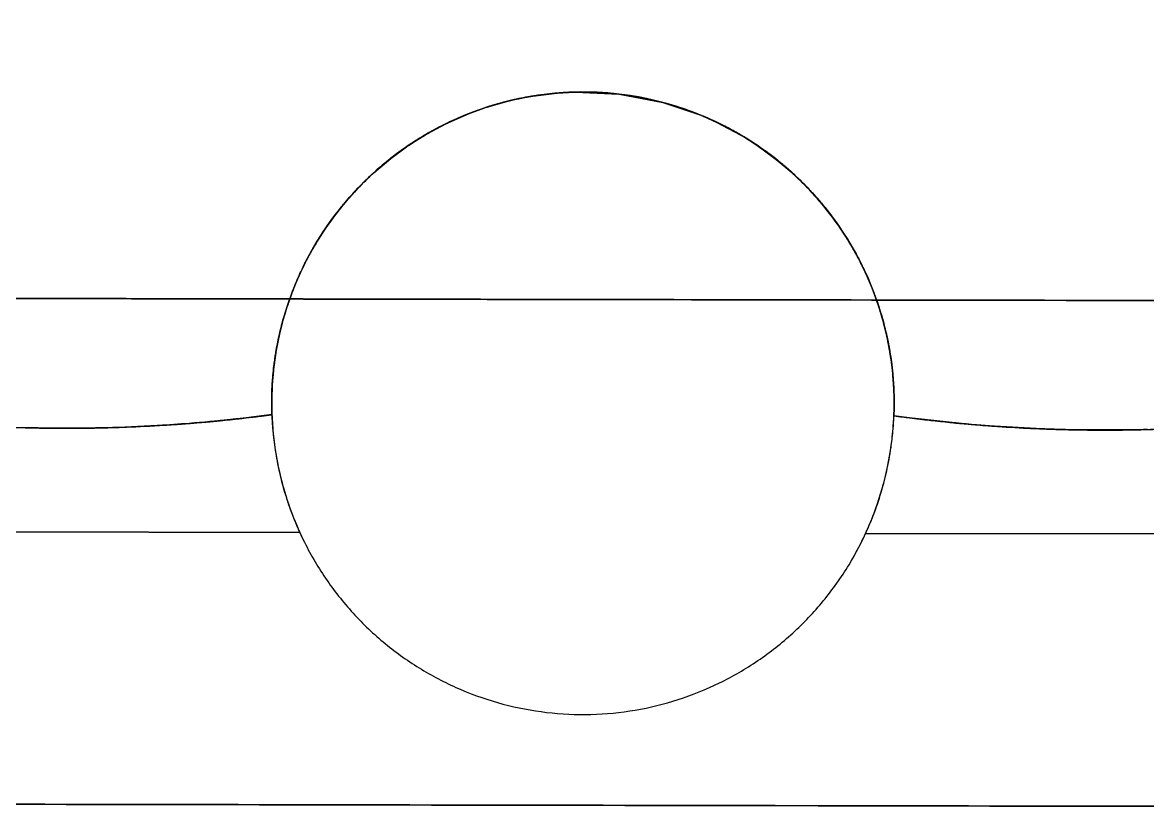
# Model space of a CAD drawing. Header units: metres. Extents: x -1161 to -1080, y 3 to 563.
# Drawn here: x -1099.566 to -1097.397, y 507.677 to 509.195 of the extents above; entities that cross this region are included whole.
import ezdxf

# ---------------------------------------------------------------- set-up
doc = ezdxf.new("R2010")
doc.units = ezdxf.units.M
doc.layers.add('A-GENM', color=7, linetype='Continuous', lineweight=35)

# ---------------------------------------------------------------- blocks, each defined once
blk = doc.blocks.new('CappingBeam_RS39A_CB04 - CappingBeam_RS39A_CB04-57951987-DRG-2873171 - BARRIER LAYOUT')
at = {"layer": 'A-GENM', "color": 253, "lineweight": 25, "true_color": 0xa3a3a3}
blk.add_open_spline([(107.7709, -5.1638), (107.8273, -5.3774), (107.94, -5.8047), (108.1655, -6.659), (108.4472, -7.7269), (108.7853, -9.0083), (109.1235, -10.2897), (109.4616, -11.5712), (109.7997, -12.8527), (110.133, -14.1159), (110.3536, -14.9519), (110.4615, -15.3607)], degree=3, knots=[0, 0, 0, 0, 0.0208333, 0.0416667, 0.0833333, 0.125, 0.1666667, 0.2083333, 0.25, 0.2916667, 0.3315493, 0.3315493, 0.3315493, 0.3315493], dxfattribs=at)
at = {"layer": 'A-GENM', "color": 9, "lineweight": 25, "true_color": 0xbebebe}
for points in [[(108.4472, -7.7269), (108.3345, -7.2997), (108.2218, -6.8726), (108.1091, -6.4454)], [(108.7853, -9.0083), (108.6726, -8.5812), (108.5599, -8.154), (108.4472, -7.7269)], [(109.1235, -10.2897), (109.0108, -9.8626), (108.898, -9.4354), (108.7853, -9.0083)]]:
    blk.add_open_spline(points, degree=3, dxfattribs=at)
blk = doc.blocks.new('Foundations-Piles - Px-1200-66435317-DRG-2873171 - BARRIER LAYOUT')
at = {"layer": 'A-GENM', "color": 9, "lineweight": 25, "true_color": 0xbebebe}
for start, end in [(98.1818, 106.3636), (102.4106, 105.9619), (98.474, 102.4106), (98.3596, 98.474), (90, 98.1818), (94.1903, 97.7988), (90.2678, 94.1903), (85.2606, 90), (85.9673, 89.6373), (85.2606, 85.9673), (82.0617, 85.2606), (81.8182, 85.2606), (73.6364, 81.8182), (77.7408, 81.4772), (73.8555, 77.7408), (106.3636, 114.5455), (106.6802, 114.5063), (106.555, 106.6802), (65.4545, 73.6364), (69.5094, 73.3186), (114.5455, 122.7273), (115.2366, 122.3499), (114.5455, 115.2366), (65.6493, 69.5094), (57.2727, 65.4545), (61.2713, 65.1617), (57.4432, 61.2713), (122.7273, 130.9091), (122.7273, 125.0334), (122.3499, 122.7273), (49.0909, 57.2727), (53.0232, 57.0068), (125.0334, 130.9091), (49.248, 53.0232), (130.9091, 139.0909), (130.9091, 139.0909), (40.9091, 49.0909), (44.8437, 48.8541), (41.0308, 44.7599), (139.0909, 147.2727), (139.0909, 147.2727), (32.7273, 40.9091), (36.471, 40.7039), (32.8247, 36.471), (147.2727, 155.4545), (147.2727, 155.4545), (24.5455, 32.7273), (28.1348, 32.4648), (24.6185, 28.1348), (155.4545, 163.6364), (155.4545, 163.6364), (0, 24.5455), (19.6943, 24.4122), (16.4123, 19.6943), (163.6364, 171.8182), (163.6364, 171.8182), (8.2308, 16.2712), (171.8182, 180), (171.8182, 180), (0, 8.1818), (180, 188.1818), (180, 188.1818), (351.8182, 0), (352.0318, 0), (188.1818, 196.3636), (188.1818, 196.3636), (343.6364, 351.8182), (349.383, 351.8182), (351.8505, 352.0318), (344.0627, 349.383), (196.3636, 204.5455), (196.3636, 204.5455), (335.4545, 343.6364), (340.8893, 343.574), (343.6998, 344.0627), (336.0926, 340.8893), (204.5455, 212.7273), (204.5455, 212.7273), (327.2727, 335.4545), (332.6991, 335.3633), (335.4872, 336.0926), (328.2028, 332.6991), (212.7273, 220.9091), (212.7273, 220.9091), (319.0909, 327.2727), (327.3161, 328.1212), (324.61, 327.1538), (320.1484, 324.61), (319.1452, 320.1484), (220.9091, 229.0909), (220.9091, 229.0909), (310.9091, 319.0909), (316.5668, 318.9453), (312.1736, 316.5668), (229.0909, 237.2727), (229.0909, 237.2727), (304.2869, 310.9091), (308.5485, 310.7377), (310.9743, 312.1736), (304.2869, 308.5485), (302.7273, 304.2869), (302.8036, 304.1966), (237.2727, 245.4545), (237.2727, 245.4545), (294.5455, 302.7273), (296.2166, 300.545), (300.545, 302.531), (294.633, 296.2166), (245.4545, 253.6364), (245.4545, 253.6364), (286.3636, 294.5455), (288.2326, 292.5512), (292.5512, 294.325), (253.6364, 261.0336), (253.6364, 261.8182), (278.1818, 286.3636), (280.1511, 284.5641), (284.5641, 286.12), (286.4625, 288.2326), (261.0336, 261.8182), (261.8182, 264.2124), (261.8182, 270), (264.2124, 268.889), (268.889, 270), (270, 278.1818), (270, 272.219), (272.219, 276.7535), (276.7535, 278.1818), (278.1818, 280.1511)]:
    blk.add_arc((0, 0), 0.6, start, end, dxfattribs=at)
at = {"layer": 'A-GENM', "color": 254, "lineweight": 25, "true_color": 0xd1d1d1}
for start, end in [(97.7988, 98.3596), (89.6373, 90.1641), (81.8182, 81.9686), (81.525, 81.8182), (105.9619, 106.555), (73.6364, 73.7729), (73.3186, 73.6364), (65.1617, 65.4545), (57.0068, 57.2727), (48.8541, 49.0909), (40.7039, 40.9091), (32.5565, 32.7273), (24.4122, 24.5455), (318.9453, 319.0909), (310.7377, 310.9091), (302.531, 302.7273), (294.325, 294.5455), (286.12, 286.3636)]:
    blk.add_arc((0, 0), 0.6, start, end, dxfattribs=at)
blk = doc.blocks.new('Shotcrete Adaptive v1 - 1200 Dia Pile _ 2_000 Spacing-61394275-DRG-2873171 - BARRIER LAYOUT')
at = {"layer": 'A-GENM', "color": 9, "lineweight": 25, "true_color": 0xbebebe}
for p, q in [((-0.4546, 0.25), (0.4546, 0.25)), ((0.4546, 0.25), (-0.4546, 0.25))]:
    blk.add_line(p, q, dxfattribs=at)
for centre, radius, start, end in [((-1, 0), 0.6, 20.2506, 24.6243), ((-1, 0), 0.6, 20.2506, 24.6243), ((1, 0), 0.6, 156.256, 159.4284), ((1, 0), 0.6, 156.256, 159.4284), ((1, 0), 0.6, 155.3757, 156.256), ((1, 0), 0.6, 155.3757, 156.256), ((-1, 0), 0.6, 17.5708, 20.2506), ((-1, 0), 0.6, 17.5708, 20.2506), ((1, 0), 0.6, 159.4284, 164.1122), ((1, 0), 0.6, 159.4284, 164.1122), ((-1, 0), 0.6, 10.4552, 17.5708), ((-1, 0), 0.6, 10.4552, 17.5708), ((1, 0), 0.6, 165.2053, 167.4341), ((1, 0), 0.6, 165.2053, 167.4341), ((1, 0), 0.6, 164.1122, 165.1814), ((1, 0), 0.6, 164.1122, 165.1814), ((1, 0), 0.6, 167.4341, 171.9769), ((1, 0), 0.6, 167.4341, 171.9769), ((-1, 0), 0.6, 9.7254, 10.4552), ((-1, 0), 0.6, 9.7254, 10.4552), ((-1, 0), 0.6, 2.2116, 9.6825), ((-1, 0), 0.6, 2.2116, 9.6825), ((1, 0), 0.6, 173.7282, 175.3656), ((1, 0), 0.6, 173.7282, 175.3656), ((1, 0), 0.6, 173.41, 173.6668), ((1, 0), 0.6, 173.41, 173.6668), ((1, 0), 0.6, 171.9769, 173.3931), ((1, 0), 0.6, 171.9769, 173.3931), ((0, -2.95), 3, 82.3291, 97.6709), ((0, -2.95), 3, 91.3583, 91.6835), ((0, -2.95), 3, 88.3166, 88.6417), ((1, 0), 0.6, 175.3656, 177.7884), ((1, 0), 0.6, 175.3656, 177.7884), ((0, -2.95), 3, 97.3435, 97.6709), ((0, -2.95), 3, 94.3743, 94.7409), ((0, -2.95), 3, 85.2592, 85.6256), ((0, -2.95), 3, 82.3291, 82.6565)]:
    blk.add_arc(centre, radius, start, end, dxfattribs=at)
at = {"layer": 'A-GENM', "color": 254, "lineweight": 25, "true_color": 0xd1d1d1}
for start, end in [(93.5177, 94.3743), (92.1103, 93.5084), (91.6902, 92.1083), (88.6417, 91.3583), (87.892, 88.3166), (86.4919, 87.8901), (85.6256, 86.4884), (96.3064, 97.3435), (94.8905, 96.2932), (94.7409, 94.888), (85.1133, 85.2592), (83.7068, 85.1097), (82.6565, 83.6935)]:
    blk.add_arc((0, -2.95), 3, start, end, dxfattribs=at)
blk = doc.blocks.new('Shotcrete Adaptive v1 - 1200 Dia Pile _ 2_000 Spacing-61394278-DRG-2873171 - BARRIER LAYOUT')
at = {"layer": 'A-GENM', "color": 9, "lineweight": 25, "true_color": 0xbebebe}
for p, q in [((-0.4546, 0.25), (0.4546, 0.25)), ((0.4546, 0.25), (-0.4546, 0.25))]:
    blk.add_line(p, q, dxfattribs=at)
for centre, radius, start, end in [((-1, 0), 0.6, 20.2506, 24.6243), ((-1, 0), 0.6, 20.2506, 24.6243), ((1, 0), 0.6, 156.256, 159.4284), ((1, 0), 0.6, 156.256, 159.4284), ((1, 0), 0.6, 155.3757, 156.256), ((1, 0), 0.6, 155.3757, 156.256), ((-1, 0), 0.6, 17.5708, 20.2506), ((-1, 0), 0.6, 17.5708, 20.2506), ((1, 0), 0.6, 159.4284, 164.1122), ((1, 0), 0.6, 159.4284, 164.1122), ((-1, 0), 0.6, 17.1534, 17.5708), ((-1, 0), 0.6, 10.4552, 17.5708), ((-1, 0), 0.6, 10.4552, 17.1534), ((1, 0), 0.6, 165.2053, 167.4341), ((1, 0), 0.6, 165.2053, 167.4341), ((1, 0), 0.6, 164.1122, 165.1814), ((1, 0), 0.6, 164.1122, 165.1814), ((1, 0), 0.6, 167.4341, 171.9769), ((1, 0), 0.6, 167.4341, 170.3175), ((-1, 0), 0.6, 9.7254, 10.4552), ((-1, 0), 0.6, 9.7254, 10.4552), ((-1, 0), 0.6, 2.2116, 9.6825), ((-1, 0), 0.6, 2.2116, 9.6825), ((1, 0), 0.6, 170.3175, 171.9769), ((1, 0), 0.6, 173.7282, 175.3656), ((1, 0), 0.6, 173.7282, 175.3656), ((1, 0), 0.6, 173.41, 173.6668), ((1, 0), 0.6, 173.41, 173.6668), ((1, 0), 0.6, 171.9769, 173.3931), ((1, 0), 0.6, 171.9769, 173.3931), ((0, -2.95), 3, 91.5342, 97.6709), ((0, -2.95), 3, 91.3583, 91.6835), ((0, -2.95), 3, 88.4658, 91.5342), ((0, -2.95), 3, 88.3166, 88.6417), ((0, -2.95), 3, 85.3975, 88.4658), ((1, 0), 0.6, 175.3656, 177.7884), ((1, 0), 0.6, 175.3656, 177.7884), ((0, -2.95), 3, 97.3435, 97.6709), ((0, -2.95), 3, 94.3743, 94.7409), ((0, -2.95), 3, 85.2592, 85.6256), ((0, -2.95), 3, 82.3291, 85.3975), ((0, -2.95), 3, 82.3291, 82.6565)]:
    blk.add_arc(centre, radius, start, end, dxfattribs=at)
at = {"layer": 'A-GENM', "color": 254, "lineweight": 25, "true_color": 0xd1d1d1}
for start, end in [(93.5177, 94.3743), (92.1103, 93.5084), (91.6835, 92.1083), (88.6417, 91.3583), (87.8921, 88.3166), (86.4919, 87.8901), (85.6256, 86.4885), (96.3064, 97.3435), (94.8905, 96.2932), (94.7409, 94.8881), (85.1133, 85.2592), (83.7068, 85.1097), (82.6565, 83.6935)]:
    blk.add_arc((0, -2.95), 3, start, end, dxfattribs=at)
blk = doc.blocks.new('StitchPour_RS39A_05 - StitchPour_RS39A_05-60503718-DRG-2873171 - BARRIER LAYOUT')
at = {"layer": 'A-GENM', "color": 253, "lineweight": 25, "true_color": 0xa3a3a3}
blk.add_open_spline([(111.4038, -15.1103), (111.296, -14.7018), (111.0755, -13.8661), (110.686, -12.3898), (110.3197, -11.0016), (109.9816, -9.7203), (109.728, -8.7592), (109.4744, -7.7982), (109.2209, -6.8372), (108.9673, -5.8762), (108.7982, -5.2355), (108.7137, -4.9151)], degree=3, knots=[0.6684781, 0.6684781, 0.6684781, 0.6684781, 0.7083333, 0.75, 0.8125, 0.84375, 0.875, 0.90625, 0.9375, 0.96875, 1, 1, 1, 1], dxfattribs=at)
at = {"layer": 'A-GENM', "color": 9, "lineweight": 25, "true_color": 0xbebebe}
for points in [[(109.0518, -6.1965), (109.1645, -6.6237), (109.2772, -7.0508), (109.3899, -7.4779)], [(109.3899, -7.4779), (109.4045, -7.5334), (109.4192, -7.5889), (109.4338, -7.6443)], [(109.4922, -7.8656), (109.5708, -8.1635), (109.6494, -8.4614), (109.728, -8.7592)], [(109.728, -8.7592), (109.8407, -9.1864), (109.9534, -9.6135), (110.0661, -10.0406)]]:
    blk.add_open_spline(points, degree=3, dxfattribs=at)
at = {"layer": 'A-GENM', "color": 253, "lineweight": 25, "true_color": 0xa3a3a3}
blk.add_open_spline([(109.4338, -7.6443), (109.4533, -7.7181), (109.4727, -7.7918), (109.4922, -7.8656)], degree=3, dxfattribs=at)
blk = doc.blocks.new('T2DPAA-T2D-C3S-RS-M3D-100334_rvt-1-DRG-2873171 - BARRIER LAYOUT')
at = {"layer": 'A-GENM', "color": 9, "lineweight": 25, "true_color": 0xbebebe}
for p, q in [((-1098.5355, 509.0585), (-1098.5017, 509.0604)), ((-1098.4997, 509.0604), (-1098.4157, 509.0565)), ((-1098.6662, 509.0326), (-1098.6227, 509.0446)), ((-1098.6227, 509.0446), (-1098.5874, 509.0518)), ((-1098.5866, 509.0519), (-1098.5355, 509.0585)), ((-1098.4152, 509.0565), (-1098.3311, 509.0405)), ((-1098.3311, 509.0405), (-1098.2543, 509.0144)), ((-1098.7496, 508.9992), (-1098.7059, 509.0185)), ((-1098.7059, 509.0185), (-1098.671, 509.0311)), ((-1098.6695, 509.0316), (-1098.6672, 509.0323)), ((-1098.7841, 508.9808), (-1098.7507, 508.9986)), ((-1098.7507, 508.9986), (-1098.7496, 508.9992)), ((-1098.2543, 509.0144), (-1098.2522, 509.0135)), ((-1098.2522, 509.0135), (-1098.2269, 509.0021)), ((-1098.2269, 509.0021), (-1098.1818, 508.9783)), ((-1098.8238, 508.9559), (-1098.7848, 508.9804)), ((-1098.1818, 508.9783), (-1098.1778, 508.9758)), ((-1098.1778, 508.9758), (-1098.1497, 508.958)), ((-1098.8557, 508.9325), (-1098.825, 508.9551)), ((-1098.825, 508.9551), (-1098.8239, 508.9558)), ((-1098.1497, 508.958), (-1098.1149, 508.9327)), ((-1098.8885, 508.9048), (-1098.8557, 508.9325)), ((-1098.1149, 508.9327), (-1098.1093, 508.9282)), ((-1098.1093, 508.9282), (-1098.0823, 508.9052)), ((-1098.9196, 508.8744), (-1098.8923, 508.9013)), ((-1098.8923, 508.9013), (-1098.891, 508.9025)), ((-1098.0823, 508.9052), (-1098.0546, 508.8785)), ((-1098.9493, 508.8409), (-1098.9196, 508.8744)), ((-1098.0546, 508.8785), (-1098.0486, 508.8722)), ((-1098.0481, 508.8716), (-1098.0237, 508.8441)), ((-1098.0237, 508.8441), (-1098.0023, 508.8166)), ((-1098.9744, 508.8079), (-1098.9512, 508.8385)), ((-1098.9512, 508.8385), (-1098.9499, 508.8401)), ((-1098.9989, 508.7705), (-1098.9744, 508.8079)), ((-1098.0023, 508.8166), (-1097.9953, 508.807)), ((-1097.9953, 508.807), (-1097.9872, 508.7952)), ((-1097.9866, 508.7944), (-1097.9746, 508.7757)), ((-1099.0191, 508.7343), (-1099.0005, 508.7679)), ((-1099.0005, 508.7679), (-1098.9993, 508.7699)), ((-1097.9746, 508.7757), (-1097.9587, 508.7483)), ((-1097.9587, 508.7483), (-1097.952, 508.7357)), ((-1097.952, 508.7357), (-1097.9356, 508.7014)), ((-1099.0382, 508.6933), (-1099.0191, 508.7343)), ((-1099.0392, 508.691), (-1099.0382, 508.6933)), ((-1097.9356, 508.7014), (-1097.9247, 508.6748)), ((-1099.0503, 508.6621), (-1099.0392, 508.691)), ((-1097.9247, 508.6748), (-1097.9192, 508.6599)), ((-1099.0644, 508.617), (-1099.0528, 508.6551)), ((-1099.0528, 508.6551), (-1099.0503, 508.6621)), ((-1097.9189, 508.659), (-1097.9075, 508.6226)), ((-1099.0655, 508.6129), (-1099.065, 508.6147)), ((-1099.0814, 508.5276), (-1099.0748, 508.5719)), ((-1097.8969, 508.5785), (-1097.8905, 508.5407)), ((-1099.085, 508.4451), (-1099.0846, 508.4866)), ((-1097.8862, 508.4956), (-1097.8852, 508.4574)), ((-1097.8852, 508.4574), (-1097.8857, 508.4364)), ((-1099.2445, 508.4216), (-1099.0848, 508.4385)), ((-1099.0849, 508.4436), (-1099.085, 508.4451)), ((-1099.0849, 508.4418), (-1099.0849, 508.443)), ((-1099.0848, 508.4385), (-1099.0849, 508.4418)), ((-1097.8857, 508.4364), (-1097.726, 508.4189)), ((-1099.5656, 508.4136), (-1099.4049, 508.4133)), ((-1099.4049, 508.4133), (-1099.2445, 508.4216)), ((-1097.726, 508.4189), (-1097.5656, 508.41)), ((-1097.5656, 508.41), (-1097.4049, 508.4097)), ((-1097.4049, 508.4097), (-1097.2445, 508.418))]:
    blk.add_line(p, q, dxfattribs=at)
at = {"layer": 'A-GENM', "color": 9, "lineweight": 25, "true_color": 0xbebebe, "flags": 128}
for points in [[(-1099.0748, 508.5719), (-1099.0665, 508.6093), (-1099.0658, 508.612)], [(-1097.9075, 508.6226), (-1097.901, 508.5973), (-1097.8969, 508.5785)], [(-1097.8905, 508.5407), (-1097.8879, 508.5174), (-1097.8862, 508.4956)], [(-1099.0846, 508.4866), (-1099.0818, 508.5246), (-1099.0814, 508.5276)]]:
    blk.add_lwpolyline(points, dxfattribs=at)
at = {"layer": 'A-GENM', "color": 9, "lineweight": 25, "true_color": 0xbebebe}
for points in [[(-1098.5447, 509.0576), (-1098.5304, 509.059), (-1098.5161, 509.06), (-1098.5017, 509.0604)], [(-1098.5447, 509.0576), (-1098.5305, 509.059), (-1098.5161, 509.06), (-1098.5017, 509.0604)], [(-1098.5017, 509.0604), (-1098.4873, 509.0607), (-1098.473, 509.0606), (-1098.4586, 509.06)], [(-1098.5017, 509.0604), (-1098.4874, 509.0607), (-1098.473, 509.0606), (-1098.4586, 509.06)], [(-1098.6665, 509.0325), (-1098.6543, 509.0364), (-1098.642, 509.0399), (-1098.6296, 509.0429)], [(-1098.6665, 509.0325), (-1098.6543, 509.0364), (-1098.642, 509.0399), (-1098.6296, 509.0429)], [(-1098.6296, 509.0429), (-1098.6156, 509.0464), (-1098.6015, 509.0494), (-1098.5874, 509.0518)], [(-1098.6296, 509.0429), (-1098.6157, 509.0464), (-1098.6016, 509.0493), (-1098.5874, 509.0518)], [(-1098.5864, 509.052), (-1098.5858, 509.0521), (-1098.5851, 509.0522), (-1098.5845, 509.0523)], [(-1098.5864, 509.052), (-1098.5858, 509.0521), (-1098.5851, 509.0522), (-1098.5845, 509.0523)], [(-1098.5845, 509.0523), (-1098.5713, 509.0545), (-1098.558, 509.0563), (-1098.5447, 509.0576)], [(-1098.5845, 509.0523), (-1098.5713, 509.0545), (-1098.558, 509.0563), (-1098.5447, 509.0576)], [(-1098.4586, 509.06), (-1098.4443, 509.0593), (-1098.4299, 509.0582), (-1098.4157, 509.0565)], [(-1098.4586, 509.06), (-1098.4443, 509.0593), (-1098.43, 509.0582), (-1098.4157, 509.0565)], [(-1098.4157, 509.0565), (-1098.4014, 509.0549), (-1098.3872, 509.0527), (-1098.3731, 509.05)], [(-1098.4157, 509.0565), (-1098.4014, 509.0549), (-1098.3872, 509.0527), (-1098.3731, 509.05)], [(-1098.3731, 509.05), (-1098.359, 509.0473), (-1098.345, 509.0441), (-1098.3311, 509.0405)], [(-1098.3731, 509.05), (-1098.359, 509.0473), (-1098.345, 509.0441), (-1098.3311, 509.0405)], [(-1098.3311, 509.0405), (-1098.3173, 509.0368), (-1098.3037, 509.0327), (-1098.2903, 509.028)], [(-1098.3311, 509.0405), (-1098.3173, 509.0368), (-1098.3037, 509.0327), (-1098.2902, 509.028)], [(-1098.7115, 509.0163), (-1098.6982, 509.0217), (-1098.6847, 509.0266), (-1098.671, 509.0311)], [(-1098.7114, 509.0163), (-1098.6981, 509.0217), (-1098.6846, 509.0266), (-1098.671, 509.0311)], [(-1098.671, 509.0311), (-1098.6705, 509.0312), (-1098.6701, 509.0314), (-1098.6697, 509.0315)], [(-1098.671, 509.0311), (-1098.6706, 509.0312), (-1098.6701, 509.0314), (-1098.6697, 509.0315)], [(-1098.2903, 509.028), (-1098.2792, 509.0242), (-1098.2683, 509.0201), (-1098.2576, 509.0157)], [(-1098.2902, 509.028), (-1098.2792, 509.0242), (-1098.2683, 509.0201), (-1098.2576, 509.0157)], [(-1098.7887, 508.9781), (-1098.7763, 508.9854), (-1098.7637, 508.9922), (-1098.7508, 508.9986)], [(-1098.7886, 508.9782), (-1098.7762, 508.9854), (-1098.7636, 508.9923), (-1098.7507, 508.9986)], [(-1098.7508, 508.9986), (-1098.7503, 508.9988), (-1098.7497, 508.9991), (-1098.7492, 508.9994)], [(-1098.7507, 508.9986), (-1098.7502, 508.9989), (-1098.7497, 508.9991), (-1098.7492, 508.9994)], [(-1098.7492, 508.9994), (-1098.7483, 508.9998), (-1098.7474, 509.0002), (-1098.7465, 509.0007)], [(-1098.7492, 508.9994), (-1098.7483, 508.9998), (-1098.7474, 509.0003), (-1098.7465, 509.0007)], [(-1098.7465, 509.0007), (-1098.735, 509.0062), (-1098.7233, 509.0115), (-1098.7114, 509.0163)], [(-1098.7465, 509.0007), (-1098.735, 509.0063), (-1098.7233, 509.0114), (-1098.7115, 509.0163)], [(-1098.2576, 509.0157), (-1098.2561, 509.0151), (-1098.2545, 509.0145), (-1098.253, 509.0138)], [(-1098.2576, 509.0157), (-1098.2561, 509.0151), (-1098.2546, 509.0145), (-1098.253, 509.0138)], [(-1098.253, 509.0138), (-1098.2522, 509.0135), (-1098.2513, 509.0131), (-1098.2504, 509.0127)], [(-1098.253, 509.0138), (-1098.2302, 509.0042), (-1098.2079, 508.9932), (-1098.1864, 508.9809)], [(-1098.2504, 509.0127), (-1098.2373, 509.0072), (-1098.2245, 509.0012), (-1098.2118, 508.9947)], [(-1098.8204, 508.9582), (-1098.8101, 508.9652), (-1098.7994, 508.9718), (-1098.7886, 508.9782)], [(-1098.8204, 508.9582), (-1098.81, 508.9652), (-1098.7995, 508.9718), (-1098.7887, 508.9781)], [(-1098.1864, 508.9809), (-1098.1841, 508.9796), (-1098.1818, 508.9782), (-1098.1795, 508.9769)], [(-1098.1864, 508.9809), (-1098.1841, 508.9796), (-1098.1818, 508.9782), (-1098.1795, 508.9769)], [(-1098.1795, 508.9769), (-1098.1778, 508.9759), (-1098.1762, 508.9749), (-1098.1745, 508.9739)], [(-1098.1745, 508.9739), (-1098.1624, 508.9665), (-1098.1505, 508.9587), (-1098.1389, 508.9505)], [(-1098.8597, 508.9294), (-1098.8485, 508.9383), (-1098.8369, 508.9469), (-1098.8251, 508.955)], [(-1098.8596, 508.9294), (-1098.8484, 508.9384), (-1098.8368, 508.947), (-1098.825, 508.9551)], [(-1098.8233, 508.9562), (-1098.8224, 508.9569), (-1098.8214, 508.9575), (-1098.8204, 508.9582)], [(-1098.8233, 508.9562), (-1098.8224, 508.9569), (-1098.8214, 508.9575), (-1098.8204, 508.9582)], [(-1098.1389, 508.9505), (-1098.1323, 508.9459), (-1098.1259, 508.9412), (-1098.1196, 508.9363)], [(-1098.1196, 508.9363), (-1098.117, 508.9343), (-1098.1144, 508.9323), (-1098.1118, 508.9303)], [(-1098.1196, 508.9363), (-1098.117, 508.9343), (-1098.1144, 508.9323), (-1098.1118, 508.9302)], [(-1098.1118, 508.9303), (-1098.1095, 508.9284), (-1098.1072, 508.9266), (-1098.1049, 508.9247)], [(-1098.1118, 508.9302), (-1098.1095, 508.9284), (-1098.1072, 508.9265), (-1098.1048, 508.9246)], [(-1098.8876, 508.9056), (-1098.8785, 508.9138), (-1098.8692, 508.9218), (-1098.8596, 508.9294)], [(-1098.8876, 508.9057), (-1098.8785, 508.9138), (-1098.8692, 508.9217), (-1098.8597, 508.9294)], [(-1098.1049, 508.9247), (-1098.0939, 508.9157), (-1098.0832, 508.9063), (-1098.0729, 508.8965)], [(-1098.1048, 508.9246), (-1098.0888, 508.9115), (-1098.0734, 508.8975), (-1098.0588, 508.8828)], [(-1098.9229, 508.8709), (-1098.9131, 508.8814), (-1098.9029, 508.8915), (-1098.8923, 508.9013)], [(-1098.9228, 508.871), (-1098.913, 508.8815), (-1098.9028, 508.8916), (-1098.8923, 508.9013)], [(-1098.8923, 508.9013), (-1098.8917, 508.9018), (-1098.8911, 508.9024), (-1098.8905, 508.9029)], [(-1098.8922, 508.9014), (-1098.8917, 508.9019), (-1098.8911, 508.9024), (-1098.8905, 508.903)], [(-1098.8892, 508.9042), (-1098.8887, 508.9047), (-1098.8881, 508.9052), (-1098.8876, 508.9057)], [(-1098.8892, 508.9041), (-1098.8887, 508.9046), (-1098.8881, 508.9051), (-1098.8876, 508.9056)], [(-1098.0729, 508.8965), (-1098.0681, 508.892), (-1098.0634, 508.8874), (-1098.0588, 508.8828)], [(-1098.9467, 508.844), (-1098.939, 508.8533), (-1098.931, 508.8623), (-1098.9228, 508.871)], [(-1098.9466, 508.8441), (-1098.939, 508.8533), (-1098.9311, 508.8622), (-1098.9229, 508.8709)], [(-1098.0588, 508.8828), (-1098.0563, 508.8802), (-1098.0538, 508.8776), (-1098.0513, 508.875)], [(-1098.0588, 508.8828), (-1098.0563, 508.8802), (-1098.0538, 508.8776), (-1098.0512, 508.8749)], [(-1098.0513, 508.875), (-1098.0485, 508.872), (-1098.0457, 508.8691), (-1098.043, 508.8661)], [(-1098.0512, 508.8749), (-1098.0484, 508.872), (-1098.0456, 508.869), (-1098.0429, 508.866)], [(-1098.043, 508.8661), (-1098.0334, 508.8556), (-1098.0241, 508.8448), (-1098.0153, 508.8337)], [(-1098.0429, 508.866), (-1098.0297, 508.8517), (-1098.0173, 508.8367), (-1098.0056, 508.8211)], [(-1098.949, 508.8412), (-1098.9482, 508.8422), (-1098.9474, 508.8431), (-1098.9466, 508.8441)], [(-1098.949, 508.8412), (-1098.9482, 508.8422), (-1098.9474, 508.8431), (-1098.9467, 508.844)], [(-1098.9964, 508.7747), (-1098.9827, 508.7969), (-1098.9676, 508.8182), (-1098.9512, 508.8385)], [(-1098.977, 508.8042), (-1098.9688, 508.816), (-1098.9602, 508.8274), (-1098.9511, 508.8386)], [(-1098.9512, 508.8385), (-1098.9506, 508.8392), (-1098.9501, 508.8399), (-1098.9495, 508.8406)], [(-1098.9511, 508.8386), (-1098.9506, 508.8393), (-1098.95, 508.84), (-1098.9494, 508.8407)], [(-1098.0153, 508.8337), (-1098.012, 508.8295), (-1098.0088, 508.8254), (-1098.0056, 508.8211)], [(-1098.9964, 508.7746), (-1098.9902, 508.7847), (-1098.9838, 508.7945), (-1098.977, 508.8042)], [(-1098.0056, 508.8211), (-1098.0034, 508.8182), (-1098.0011, 508.8152), (-1097.999, 508.8121)], [(-1098.0056, 508.8211), (-1098.0033, 508.8182), (-1098.0011, 508.8151), (-1097.9989, 508.8121)], [(-1097.999, 508.8121), (-1097.9959, 508.8079), (-1097.9929, 508.8036), (-1097.9899, 508.7993)], [(-1097.9989, 508.8121), (-1097.9959, 508.8078), (-1097.9928, 508.8035), (-1097.9899, 508.7992)], [(-1097.9882, 508.7967), (-1097.9808, 508.7858), (-1097.9737, 508.7746), (-1097.9671, 508.7632)], [(-1097.9881, 508.7966), (-1097.9808, 508.7858), (-1097.9738, 508.7746), (-1097.9671, 508.7633)], [(-1099.0212, 508.7301), (-1099.0148, 508.7429), (-1099.0079, 508.7555), (-1099.0005, 508.7679)], [(-1099.0005, 508.7679), (-1099, 508.7688), (-1098.9994, 508.7697), (-1098.9989, 508.7705)], [(-1099.0004, 508.768), (-1098.9999, 508.7689), (-1098.9994, 508.7697), (-1098.9989, 508.7706)], [(-1098.9986, 508.7711), (-1098.9978, 508.7723), (-1098.9971, 508.7735), (-1098.9964, 508.7747)], [(-1098.9986, 508.7711), (-1098.9979, 508.7723), (-1098.9971, 508.7735), (-1098.9964, 508.7746)], [(-1097.9669, 508.7629), (-1097.9649, 508.7595), (-1097.963, 508.7561), (-1097.961, 508.7526)], [(-1097.9669, 508.7629), (-1097.9649, 508.7595), (-1097.9629, 508.756), (-1097.961, 508.7526)], [(-1097.961, 508.7526), (-1097.9593, 508.7494), (-1097.9575, 508.7463), (-1097.9558, 508.743)], [(-1097.961, 508.7526), (-1097.9593, 508.7494), (-1097.9575, 508.7462), (-1097.9558, 508.743)], [(-1097.9558, 508.743), (-1097.9528, 508.7373), (-1097.9498, 508.7315), (-1097.9469, 508.7257)], [(-1099.0358, 508.6989), (-1099.0314, 508.7091), (-1099.0267, 508.7192), (-1099.0217, 508.7292)], [(-1099.0358, 508.699), (-1099.0313, 508.7092), (-1099.0266, 508.7193), (-1099.0217, 508.7292)], [(-1097.9469, 508.7257), (-1097.9467, 508.7253), (-1097.9465, 508.7249), (-1097.9463, 508.7245)], [(-1097.9459, 508.7235), (-1097.9457, 508.7231), (-1097.9455, 508.7227), (-1097.9452, 508.7222)], [(-1097.9459, 508.7235), (-1097.9457, 508.7231), (-1097.9455, 508.7227), (-1097.9453, 508.7224)], [(-1097.9453, 508.7224), (-1097.9383, 508.708), (-1097.9319, 508.6933), (-1097.9261, 508.6784)], [(-1097.9452, 508.7222), (-1097.9396, 508.7106), (-1097.9344, 508.6988), (-1097.9295, 508.6868)], [(-1099.0392, 508.691), (-1099.0387, 508.692), (-1099.0383, 508.6931), (-1099.0378, 508.6941)], [(-1099.0391, 508.6911), (-1099.0387, 508.6922), (-1099.0383, 508.6932), (-1099.0378, 508.6942)], [(-1099.0378, 508.6942), (-1099.0372, 508.6956), (-1099.0366, 508.697), (-1099.036, 508.6984)], [(-1099.0378, 508.6941), (-1099.0372, 508.6956), (-1099.0366, 508.697), (-1099.036, 508.6984)], [(-1099.0505, 508.6617), (-1099.047, 508.6715), (-1099.0432, 508.6813), (-1099.0392, 508.691)], [(-1099.0505, 508.6617), (-1099.047, 508.6715), (-1099.0432, 508.6813), (-1099.0392, 508.6909)], [(-1097.9295, 508.6868), (-1097.9283, 508.684), (-1097.9272, 508.6812), (-1097.9261, 508.6784)], [(-1097.9261, 508.6784), (-1097.9249, 508.6754), (-1097.9238, 508.6723), (-1097.9226, 508.6692)], [(-1097.9261, 508.6784), (-1097.9249, 508.6753), (-1097.9238, 508.6723), (-1097.9226, 508.6692)], [(-1099.0641, 508.6183), (-1099.0611, 508.6293), (-1099.0578, 508.6401), (-1099.0542, 508.6508)], [(-1099.064, 508.6184), (-1099.0611, 508.6293), (-1099.0578, 508.64), (-1099.0543, 508.6506)], [(-1099.0543, 508.6506), (-1099.053, 508.6543), (-1099.0518, 508.658), (-1099.0505, 508.6617)], [(-1099.0542, 508.6508), (-1099.053, 508.6544), (-1099.0518, 508.6581), (-1099.0505, 508.6617)], [(-1097.9226, 508.6692), (-1097.9214, 508.666), (-1097.9203, 508.6629), (-1097.9192, 508.6597)], [(-1097.9226, 508.6692), (-1097.9214, 508.666), (-1097.9203, 508.6629), (-1097.9192, 508.6597)], [(-1097.9192, 508.6597), (-1097.9177, 508.6554), (-1097.9162, 508.6511), (-1097.9148, 508.6468)], [(-1097.9192, 508.6597), (-1097.9175, 508.6549), (-1097.9158, 508.65), (-1097.9143, 508.6451)], [(-1097.9148, 508.6468), (-1097.9146, 508.6462), (-1097.9145, 508.6457), (-1097.9143, 508.6452)], [(-1097.9143, 508.6452), (-1097.914, 508.6443), (-1097.9137, 508.6434), (-1097.9134, 508.6425)], [(-1097.9143, 508.6451), (-1097.914, 508.6443), (-1097.9137, 508.6435), (-1097.9135, 508.6426)], [(-1097.9135, 508.6426), (-1097.909, 508.6285), (-1097.905, 508.6143), (-1097.9016, 508.6)], [(-1097.9134, 508.6425), (-1097.9096, 508.6304), (-1097.9061, 508.6181), (-1097.903, 508.6058)], [(-1099.0806, 508.5347), (-1099.0774, 508.5598), (-1099.0727, 508.5847), (-1099.0665, 508.6093)], [(-1099.0756, 508.5674), (-1099.073, 508.5815), (-1099.07, 508.5955), (-1099.0665, 508.6093)], [(-1099.0665, 508.6093), (-1099.0661, 508.6105), (-1099.0658, 508.6117), (-1099.0655, 508.613)], [(-1099.0664, 508.6095), (-1099.0661, 508.6107), (-1099.0658, 508.6119), (-1099.0655, 508.613)], [(-1099.0647, 508.6161), (-1099.0645, 508.6169), (-1099.0642, 508.6177), (-1099.064, 508.6184)], [(-1099.0647, 508.6161), (-1099.0645, 508.6168), (-1099.0643, 508.6176), (-1099.0641, 508.6183)], [(-1097.903, 508.6058), (-1097.9025, 508.6039), (-1097.9021, 508.6019), (-1097.9016, 508.6)], [(-1097.9016, 508.6), (-1097.901, 508.5974), (-1097.9004, 508.5948), (-1097.8998, 508.5922)], [(-1097.9016, 508.6), (-1097.901, 508.5974), (-1097.9004, 508.5948), (-1097.8998, 508.5922)], [(-1097.8998, 508.5922), (-1097.8977, 508.5828), (-1097.8958, 508.5735), (-1097.8942, 508.5641)], [(-1097.8942, 508.5641), (-1097.8941, 508.5634), (-1097.894, 508.5628), (-1097.8938, 508.5622)], [(-1097.8941, 508.5638), (-1097.894, 508.5633), (-1097.8939, 508.5627), (-1097.8938, 508.5621)], [(-1097.8938, 508.5622), (-1097.8937, 508.5611), (-1097.8935, 508.5601), (-1097.8933, 508.559)], [(-1097.8938, 508.5621), (-1097.8937, 508.5611), (-1097.8935, 508.5601), (-1097.8933, 508.5592)], [(-1097.8933, 508.5592), (-1097.8913, 508.5467), (-1097.8896, 508.5342), (-1097.8883, 508.5216)], [(-1097.8933, 508.559), (-1097.8913, 508.5467), (-1097.8896, 508.5343), (-1097.8883, 508.5218)], [(-1099.0851, 508.4494), (-1099.0855, 508.4745), (-1099.0844, 508.4996), (-1099.0817, 508.5245)], [(-1099.0848, 508.4818), (-1099.0843, 508.4961), (-1099.0833, 508.5104), (-1099.0818, 508.5246)], [(-1099.0817, 508.5248), (-1099.0816, 508.5261), (-1099.0814, 508.5274), (-1099.0813, 508.5288)], [(-1099.0817, 508.5246), (-1099.0816, 508.5259), (-1099.0814, 508.5273), (-1099.0813, 508.5287)], [(-1099.0813, 508.5287), (-1099.0811, 508.5307), (-1099.0808, 508.5327), (-1099.0806, 508.5347)], [(-1099.0813, 508.5288), (-1099.0811, 508.5307), (-1099.0808, 508.5326), (-1099.0806, 508.5346)], [(-1097.8883, 508.5218), (-1097.8882, 508.5208), (-1097.8881, 508.5198), (-1097.888, 508.5188)], [(-1097.8883, 508.5216), (-1097.8882, 508.5206), (-1097.8881, 508.5197), (-1097.888, 508.5188)], [(-1097.888, 508.5188), (-1097.8879, 508.5171), (-1097.8877, 508.5155), (-1097.8875, 508.5138)], [(-1097.888, 508.5188), (-1097.8879, 508.5171), (-1097.8877, 508.5155), (-1097.8876, 508.5139)], [(-1097.8876, 508.5139), (-1097.8865, 508.5016), (-1097.8857, 508.4893), (-1097.8854, 508.477)], [(-1097.8875, 508.5138), (-1097.8865, 508.5023), (-1097.8858, 508.4908), (-1097.8855, 508.4793)], [(-1099.0851, 508.4493), (-1099.0853, 508.4601), (-1099.0852, 508.471), (-1099.0848, 508.4818)], [(-1097.8855, 508.4793), (-1097.8855, 508.4786), (-1097.8854, 508.4778), (-1097.8854, 508.4771)], [(-1097.8854, 508.4764), (-1097.8854, 508.4754), (-1097.8853, 508.4745), (-1097.8853, 508.4735)], [(-1097.8854, 508.4764), (-1097.8854, 508.4755), (-1097.8853, 508.4746), (-1097.8853, 508.4737)], [(-1097.8853, 508.4737), (-1097.8851, 508.4613), (-1097.8852, 508.4488), (-1097.8857, 508.4364)], [(-1097.8853, 508.4735), (-1097.8851, 508.4612), (-1097.8852, 508.4489), (-1097.8857, 508.4366)], [(-1099.23, 508.4228), (-1099.1814, 508.4268), (-1099.133, 508.4321), (-1099.0848, 508.4385)], [(-1099.1573, 508.4299), (-1099.1331, 508.4326), (-1099.1089, 508.4355), (-1099.0848, 508.4388)], [(-1099.085, 508.4451), (-1099.085, 508.4465), (-1099.085, 508.4479), (-1099.0851, 508.4494)], [(-1099.085, 508.4451), (-1099.085, 508.4465), (-1099.085, 508.4479), (-1099.0851, 508.4493)], [(-1099.0848, 508.4388), (-1099.0848, 508.4402), (-1099.0849, 508.4416), (-1099.0849, 508.4431)], [(-1099.0848, 508.4385), (-1099.0848, 508.44), (-1099.0849, 508.4415), (-1099.0849, 508.443)], [(-1097.8857, 508.4366), (-1097.8615, 508.4333), (-1097.8374, 508.4303), (-1097.8132, 508.4275)], [(-1097.8857, 508.4364), (-1097.8327, 508.4291), (-1097.7795, 508.4233), (-1097.7263, 508.4189)], [(-1099.5652, 508.4136), (-1099.5507, 508.4132), (-1099.5362, 508.4129), (-1099.5218, 508.4126)], [(-1099.5652, 508.4136), (-1099.5117, 508.412), (-1099.4582, 508.412), (-1099.4046, 508.4133)], [(-1099.5218, 508.4126), (-1099.4974, 508.4123), (-1099.4731, 508.4123), (-1099.4487, 508.4125)], [(-1099.4487, 508.4125), (-1099.434, 508.4127), (-1099.4193, 508.4129), (-1099.4046, 508.4133)], [(-1099.4045, 508.4133), (-1099.3949, 508.4136), (-1099.3853, 508.4138), (-1099.3757, 508.4142)], [(-1099.3757, 508.4142), (-1099.3514, 508.415), (-1099.3271, 508.4162), (-1099.3028, 508.4176)], [(-1099.3028, 508.4176), (-1099.2833, 508.4188), (-1099.2638, 508.4202), (-1099.2443, 508.4217)], [(-1099.2443, 508.4216), (-1099.2395, 508.422), (-1099.2347, 508.4224), (-1099.23, 508.4228)], [(-1099.2441, 508.4217), (-1099.2394, 508.4221), (-1099.2347, 508.4225), (-1099.23, 508.4229)], [(-1099.23, 508.4229), (-1099.2057, 508.4249), (-1099.1815, 508.4273), (-1099.1573, 508.4299)], [(-1097.8132, 508.4275), (-1097.789, 508.4248), (-1097.7648, 508.4224), (-1097.7405, 508.4202)], [(-1097.7405, 508.4202), (-1097.7358, 508.4198), (-1097.7311, 508.4194), (-1097.7264, 508.419)], [(-1097.7262, 508.419), (-1097.7067, 508.4174), (-1097.6872, 508.416), (-1097.6677, 508.4147)], [(-1097.6677, 508.4147), (-1097.6434, 508.4132), (-1097.6191, 508.412), (-1097.5948, 508.411)], [(-1097.5948, 508.411), (-1097.5852, 508.4106), (-1097.5756, 508.4103), (-1097.566, 508.41)], [(-1097.5652, 508.41), (-1097.5507, 508.4096), (-1097.5362, 508.4093), (-1097.5218, 508.4091)], [(-1097.5652, 508.41), (-1097.5117, 508.4085), (-1097.4582, 508.4084), (-1097.4046, 508.4097)], [(-1097.4487, 508.409), (-1097.434, 508.4091), (-1097.4193, 508.4094), (-1097.4046, 508.4098)], [(-1097.4046, 508.4097), (-1097.4022, 508.4098), (-1097.3999, 508.4099), (-1097.3976, 508.4099)], [(-1097.4045, 508.4098), (-1097.4021, 508.4098), (-1097.3996, 508.4099), (-1097.3971, 508.41)], [(-1097.5218, 508.4091), (-1097.4974, 508.4087), (-1097.4731, 508.4087), (-1097.4487, 508.409)]]:
    blk.add_open_spline(points, degree=3, dxfattribs=at)
at = {"layer": 'A-GENM', "color": 254, "lineweight": 25, "true_color": 0xd1d1d1}
for points in [[(-1098.5017, 509.0603), (-1098.5161, 509.06), (-1098.5304, 509.059), (-1098.5447, 509.0576)], [(-1098.4586, 509.06), (-1098.473, 509.0606), (-1098.4873, 509.0607), (-1098.5017, 509.0603)], [(-1098.6296, 509.043), (-1098.642, 509.0399), (-1098.6543, 509.0364), (-1098.6665, 509.0325)], [(-1098.5874, 509.0518), (-1098.6015, 509.0494), (-1098.6156, 509.0464), (-1098.6296, 509.043)], [(-1098.5845, 509.0523), (-1098.5851, 509.0522), (-1098.5858, 509.0521), (-1098.5864, 509.052)], [(-1098.5447, 509.0576), (-1098.558, 509.0563), (-1098.5713, 509.0545), (-1098.5845, 509.0523)], [(-1098.4157, 509.0565), (-1098.4299, 509.0582), (-1098.4443, 509.0594), (-1098.4586, 509.06)], [(-1098.3731, 509.05), (-1098.3872, 509.0527), (-1098.4014, 509.0549), (-1098.4157, 509.0565)], [(-1098.3311, 509.0405), (-1098.345, 509.0441), (-1098.359, 509.0473), (-1098.3731, 509.05)], [(-1098.2903, 509.028), (-1098.3037, 509.0327), (-1098.3173, 509.0368), (-1098.3311, 509.0405)], [(-1098.671, 509.0311), (-1098.6846, 509.0266), (-1098.6981, 509.0217), (-1098.7114, 509.0163)], [(-1098.6697, 509.0315), (-1098.6701, 509.0314), (-1098.6705, 509.0312), (-1098.671, 509.0311)], [(-1098.2576, 509.0157), (-1098.2683, 509.0201), (-1098.2792, 509.0242), (-1098.2903, 509.028)], [(-1098.7507, 508.9986), (-1098.7636, 508.9923), (-1098.7762, 508.9855), (-1098.7886, 508.9782)], [(-1098.7492, 508.9994), (-1098.7497, 508.9991), (-1098.7502, 508.9989), (-1098.7507, 508.9986)], [(-1098.7465, 509.0007), (-1098.7474, 509.0002), (-1098.7483, 508.9998), (-1098.7492, 508.9994)], [(-1098.7114, 509.0163), (-1098.7233, 509.0115), (-1098.735, 509.0063), (-1098.7465, 509.0007)], [(-1098.253, 509.0138), (-1098.2546, 509.0145), (-1098.2561, 509.0151), (-1098.2576, 509.0157)], [(-1098.2504, 509.0127), (-1098.2513, 509.0131), (-1098.2522, 509.0135), (-1098.253, 509.0138)], [(-1098.2118, 508.9947), (-1098.2245, 509.0012), (-1098.2373, 509.0072), (-1098.2504, 509.0127)], [(-1098.7886, 508.9782), (-1098.7994, 508.9718), (-1098.8101, 508.9652), (-1098.8204, 508.9582)], [(-1098.1864, 508.9809), (-1098.1947, 508.9857), (-1098.2032, 508.9903), (-1098.2118, 508.9947)], [(-1098.1795, 508.9769), (-1098.1818, 508.9782), (-1098.1841, 508.9796), (-1098.1864, 508.9809)], [(-1098.1745, 508.9739), (-1098.1762, 508.9749), (-1098.1778, 508.9759), (-1098.1795, 508.9769)], [(-1098.1389, 508.9505), (-1098.1505, 508.9587), (-1098.1624, 508.9665), (-1098.1745, 508.9739)], [(-1098.825, 508.9551), (-1098.8368, 508.947), (-1098.8484, 508.9384), (-1098.8596, 508.9294)], [(-1098.8204, 508.9582), (-1098.8214, 508.9575), (-1098.8224, 508.9569), (-1098.8233, 508.9562)], [(-1098.1196, 508.9363), (-1098.1259, 508.9412), (-1098.1323, 508.9459), (-1098.1389, 508.9505)], [(-1098.1118, 508.9302), (-1098.1144, 508.9323), (-1098.117, 508.9343), (-1098.1196, 508.9363)], [(-1098.1049, 508.9247), (-1098.1072, 508.9266), (-1098.1095, 508.9284), (-1098.1118, 508.9302)], [(-1098.8596, 508.9294), (-1098.8692, 508.9218), (-1098.8785, 508.9138), (-1098.8876, 508.9056)], [(-1098.0729, 508.8965), (-1098.0832, 508.9063), (-1098.0939, 508.9157), (-1098.1049, 508.9247)], [(-1098.8922, 508.9014), (-1098.9028, 508.8916), (-1098.913, 508.8815), (-1098.9228, 508.871)], [(-1098.8905, 508.903), (-1098.8911, 508.9024), (-1098.8917, 508.9019), (-1098.8922, 508.9014)], [(-1098.8876, 508.9056), (-1098.8882, 508.9051), (-1098.8887, 508.9046), (-1098.8892, 508.9041)], [(-1098.0588, 508.8828), (-1098.0635, 508.8874), (-1098.0681, 508.892), (-1098.0729, 508.8965)], [(-1098.9228, 508.871), (-1098.931, 508.8623), (-1098.939, 508.8533), (-1098.9467, 508.844)], [(-1098.0513, 508.875), (-1098.0538, 508.8776), (-1098.0563, 508.8802), (-1098.0588, 508.8828)], [(-1098.043, 508.8661), (-1098.0457, 508.8691), (-1098.0485, 508.872), (-1098.0513, 508.875)], [(-1098.0153, 508.8337), (-1098.0241, 508.8448), (-1098.0333, 508.8556), (-1098.043, 508.8661)], [(-1098.9467, 508.844), (-1098.9474, 508.8431), (-1098.9482, 508.8422), (-1098.949, 508.8412)], [(-1098.9511, 508.8386), (-1098.9602, 508.8274), (-1098.9688, 508.816), (-1098.977, 508.8042)], [(-1098.9494, 508.8407), (-1098.95, 508.84), (-1098.9506, 508.8393), (-1098.9511, 508.8386)], [(-1098.0056, 508.8211), (-1098.0088, 508.8254), (-1098.012, 508.8295), (-1098.0153, 508.8337)], [(-1098.977, 508.8042), (-1098.9838, 508.7945), (-1098.9902, 508.7847), (-1098.9964, 508.7746)], [(-1097.999, 508.8121), (-1098.0011, 508.8152), (-1098.0034, 508.8182), (-1098.0056, 508.8211)], [(-1097.9899, 508.7993), (-1097.9929, 508.8036), (-1097.9959, 508.8079), (-1097.999, 508.8121)], [(-1097.9671, 508.7633), (-1097.9738, 508.7746), (-1097.9808, 508.7858), (-1097.9881, 508.7966)], [(-1099.0004, 508.768), (-1099.0078, 508.7557), (-1099.0147, 508.7431), (-1099.0211, 508.7303)], [(-1098.9989, 508.7706), (-1098.9994, 508.7697), (-1098.9999, 508.7689), (-1099.0004, 508.768)], [(-1098.9964, 508.7746), (-1098.9971, 508.7735), (-1098.9979, 508.7723), (-1098.9986, 508.7711)], [(-1097.961, 508.7526), (-1097.963, 508.7561), (-1097.9649, 508.7595), (-1097.9669, 508.7629)], [(-1097.9558, 508.743), (-1097.9575, 508.7463), (-1097.9593, 508.7494), (-1097.961, 508.7526)], [(-1097.9469, 508.7257), (-1097.9498, 508.7315), (-1097.9528, 508.7373), (-1097.9558, 508.743)], [(-1099.0217, 508.7292), (-1099.0267, 508.7192), (-1099.0314, 508.7091), (-1099.0358, 508.6989)], [(-1097.9463, 508.7245), (-1097.9465, 508.7249), (-1097.9467, 508.7253), (-1097.9469, 508.7257)], [(-1097.9452, 508.7222), (-1097.9454, 508.7227), (-1097.9456, 508.7231), (-1097.9459, 508.7235)], [(-1097.9295, 508.6868), (-1097.9343, 508.6988), (-1097.9396, 508.7106), (-1097.9452, 508.7222)], [(-1099.0378, 508.6942), (-1099.0383, 508.6932), (-1099.0387, 508.6922), (-1099.0391, 508.6911)], [(-1099.036, 508.6984), (-1099.0366, 508.697), (-1099.0372, 508.6956), (-1099.0378, 508.6942)], [(-1099.0392, 508.691), (-1099.0432, 508.6813), (-1099.047, 508.6715), (-1099.0505, 508.6617)], [(-1097.9261, 508.6784), (-1097.9272, 508.6812), (-1097.9283, 508.684), (-1097.9295, 508.6868)], [(-1097.9226, 508.6692), (-1097.9238, 508.6723), (-1097.9249, 508.6754), (-1097.9261, 508.6784)], [(-1099.0505, 508.6617), (-1099.0555, 508.6474), (-1099.0601, 508.633), (-1099.0641, 508.6183)], [(-1097.9192, 508.6597), (-1097.9203, 508.6629), (-1097.9214, 508.666), (-1097.9226, 508.6692)], [(-1097.9143, 508.6452), (-1097.9159, 508.65), (-1097.9175, 508.6549), (-1097.9192, 508.6597)], [(-1097.9134, 508.6425), (-1097.9137, 508.6434), (-1097.914, 508.6443), (-1097.9143, 508.6452)], [(-1097.9016, 508.6), (-1097.905, 508.6143), (-1097.909, 508.6285), (-1097.9134, 508.6425)], [(-1099.0665, 508.6093), (-1099.0727, 508.5847), (-1099.0775, 508.5597), (-1099.0806, 508.5346)], [(-1099.0655, 508.613), (-1099.0658, 508.6119), (-1099.0661, 508.6107), (-1099.0664, 508.6095)], [(-1099.0641, 508.6183), (-1099.0643, 508.6176), (-1099.0645, 508.6168), (-1099.0647, 508.6161)], [(-1097.8998, 508.5922), (-1097.9004, 508.5948), (-1097.901, 508.5974), (-1097.9016, 508.6)], [(-1097.8933, 508.559), (-1097.8935, 508.5601), (-1097.8937, 508.5611), (-1097.8938, 508.5622)], [(-1097.888, 508.5188), (-1097.8893, 508.5323), (-1097.8911, 508.5457), (-1097.8933, 508.559)], [(-1099.0817, 508.5245), (-1099.0844, 508.4996), (-1099.0855, 508.4744), (-1099.0851, 508.4493)], [(-1099.0813, 508.5288), (-1099.0814, 508.5274), (-1099.0816, 508.5261), (-1099.0817, 508.5248)], [(-1099.0806, 508.5346), (-1099.0808, 508.5326), (-1099.0811, 508.5307), (-1099.0813, 508.5288)], [(-1097.8875, 508.5138), (-1097.8877, 508.5155), (-1097.8879, 508.5171), (-1097.888, 508.5188)], [(-1097.8854, 508.4771), (-1097.8857, 508.4893), (-1097.8865, 508.5016), (-1097.8875, 508.5138)], [(-1097.8853, 508.4735), (-1097.8853, 508.4745), (-1097.8854, 508.4754), (-1097.8854, 508.4764)], [(-1097.8857, 508.4366), (-1097.8852, 508.4489), (-1097.8851, 508.4612), (-1097.8853, 508.4735)], [(-1099.0848, 508.4388), (-1099.1377, 508.4317), (-1099.1908, 508.426), (-1099.2441, 508.4217)], [(-1099.0851, 508.4493), (-1099.085, 508.4479), (-1099.085, 508.4465), (-1099.085, 508.4451)], [(-1099.0849, 508.4431), (-1099.0849, 508.4416), (-1099.0848, 508.4402), (-1099.0848, 508.4388)], [(-1097.7264, 508.419), (-1097.7797, 508.4235), (-1097.8328, 508.4293), (-1097.8857, 508.4366)], [(-1099.4046, 508.4133), (-1099.4581, 508.412), (-1099.5117, 508.412), (-1099.5652, 508.4136)], [(-1097.4046, 508.4098), (-1097.4581, 508.4084), (-1097.5117, 508.4085), (-1097.5652, 508.41)], [(-1097.3971, 508.41), (-1097.3996, 508.4099), (-1097.4021, 508.4098), (-1097.4045, 508.4098)]]:
    blk.add_open_spline(points, degree=3, dxfattribs=at)
at = {"layer": 'A-GENM', "color": 9, "lineweight": 25, "true_color": 0xbebebe}
for points, knots in [([(-1098.2118, 508.9947), (-1098.2055, 508.9914), (-1098.197, 508.9869), (-1098.1886, 508.9821), (-1098.1864, 508.9809)], [-0.84210526, -0.84210526, -0.84210526, -0.84210526, -0.81578947, -0.80641623, -0.80641623, -0.80641623, -0.80641623]), ([(-1098.1795, 508.9769), (-1098.1778, 508.9759), (-1098.1571, 508.9635), (-1098.1372, 508.9498), (-1098.1196, 508.9363)], [0.20334447, 0.20334447, 0.20334447, 0.20334447, 0.21052632, 0.29259507, 0.29259507, 0.29259507, 0.29259507]), ([(-1099.0211, 508.7303), (-1099.0179, 508.7367), (-1099.0113, 508.7494), (-1099.0041, 508.7618), (-1099.0005, 508.7679)], [-0.73076923, -0.73076923, -0.73076923, -0.73076923, -0.71153846, -0.69242521, -0.69242521, -0.69242521, -0.69242521]), ([(-1097.9558, 508.743), (-1097.9527, 508.7373), (-1097.9496, 508.7311), (-1097.9465, 508.7248), (-1097.9463, 508.7244)], [0.60736125, 0.60736125, 0.60736125, 0.60736125, 0.63157895, 0.63316833, 0.63316833, 0.63316833, 0.63316833]), ([(-1097.8998, 508.5922), (-1097.8992, 508.5897), (-1097.8972, 508.5803), (-1097.8954, 508.5708), (-1097.8941, 508.5638)], [0.80641169, 0.80641169, 0.80641169, 0.80641169, 0.81578947, 0.84210526, 0.84210526, 0.84210526, 0.84210526]), ([(-1099.0806, 508.5346), (-1099.0801, 508.5384), (-1099.0786, 508.5494), (-1099.0769, 508.5604), (-1099.0756, 508.5674)], [-0.91428752, -0.91428752, -0.91428752, -0.91428752, -0.90384615, -0.88461538, -0.88461538, -0.88461538, -0.88461538]), ([(-1099.4046, 508.4133), (-1099.3706, 508.4142), (-1099.3172, 508.4164), (-1099.2638, 508.4201), (-1099.2444, 508.4216)], [0.6004677, 0.6004677, 0.6004677, 0.6004677, 0.7272727, 0.8001837, 0.8001837, 0.8001837, 0.8001837]), ([(-1097.7261, 508.4189), (-1097.6824, 508.4153), (-1097.629, 508.4121), (-1097.5756, 508.4103), (-1097.566, 508.41)], [0.1997895, 0.1997895, 0.1997895, 0.1997895, 0.3636364, 0.3994801, 0.3994801, 0.3994801, 0.3994801])]:
    blk.add_open_spline(points, degree=3, knots=knots, dxfattribs=at)
at = {"layer": 'A-GENM', "color": 254, "lineweight": 25, "true_color": 0xd1d1d1}
for points, knots in [([(-1097.8938, 508.5622), (-1097.8952, 508.5698), (-1097.8971, 508.5798), (-1097.8992, 508.5898), (-1097.8998, 508.5922)], [-0.84445519, -0.84445519, -0.84445519, -0.84445519, -0.81578947, -0.8067495, -0.8067495, -0.8067495, -0.8067495]), ([(-1099.2443, 508.4217), (-1099.2638, 508.4202), (-1099.3171, 508.4164), (-1099.3706, 508.4142), (-1099.4045, 508.4133)], [-0.8003064, -0.8003064, -0.8003064, -0.8003064, -0.7272727, -0.6004939, -0.6004939, -0.6004939, -0.6004939]), ([(-1097.566, 508.41), (-1097.5756, 508.4103), (-1097.6291, 508.4121), (-1097.6825, 508.4154), (-1097.7262, 508.419)], [-0.3994523, -0.3994523, -0.3994523, -0.3994523, -0.3636364, -0.199661, -0.199661, -0.199661, -0.199661])]:
    blk.add_open_spline(points, degree=3, knots=knots, dxfattribs=at)
at = {"layer": 'A-GENM', "color": 253, "lineweight": 25, "true_color": 0xa3a3a3}
for name, p, rotation in [('CappingBeam_RS39A_CB04 - CappingBeam_RS39A_CB04-57951987-DRG-2873171 - BARRIER LAYOUT', (-1134.0578, 404.8616), 75.11694444444437), ('StitchPour_RS39A_05 - StitchPour_RS39A_05-60503718-DRG-2873171 - BARRIER LAYOUT', (-1134.0578, 404.8616), 75.11694444444437), ('Foundations-Piles - Px-1200-66435317-DRG-2873171 - BARRIER LAYOUT', (-1098.4852, 508.4606), 75.11694444444437), ('Shotcrete Adaptive v1 - 1200 Dia Pile _ 2_000 Spacing-61394278-DRG-2873171 - BARRIER LAYOUT', (-1099.4852, 508.4624), 179.8981467633854), ('Shotcrete Adaptive v1 - 1200 Dia Pile _ 2_000 Spacing-61394275-DRG-2873171 - BARRIER LAYOUT', (-1097.4852, 508.4588), 179.8981467624049)]:
    blk.add_blockref(name, p, dxfattribs=dict(at, rotation=rotation))

msp = doc.modelspace()

# ---------------------------------------------------------------- block references
at = {"lineweight": 5}
msp.add_blockref('T2DPAA-T2D-C3S-RS-M3D-100334_rvt-1-DRG-2873171 - BARRIER LAYOUT', (0, 0), dxfattribs=at)

doc.saveas('drawing.dxf')
